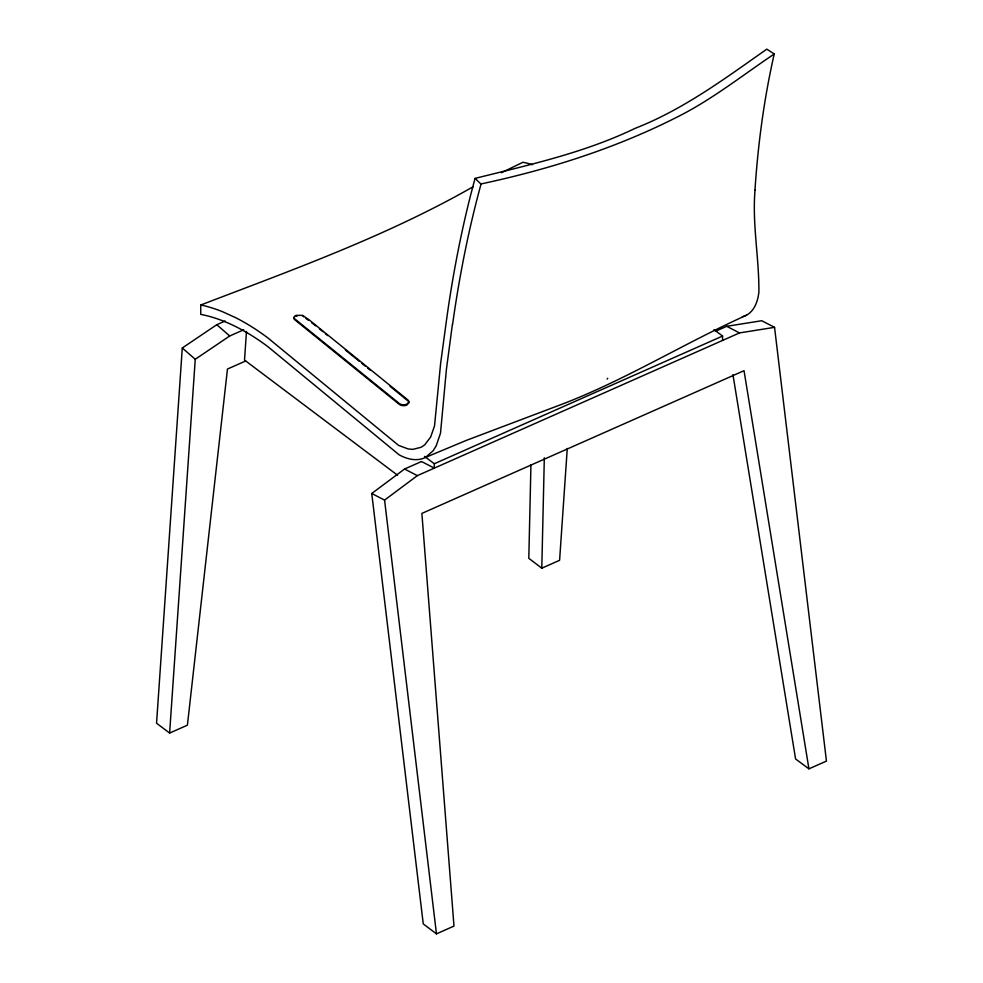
<?xml version="1.0" encoding="UTF-8"?>
<svg xmlns="http://www.w3.org/2000/svg" width="983" height="983" viewBox="0 0 983 983"><rect width="100%" height="100%" fill="white"/><g stroke="black" fill="none" stroke-linecap="round" stroke-linejoin="round"><path stroke-width="1.47" d="M530.943 464.848L528.805 558.319L541.793 568.186L559.597 560.298L567.265 448.469M541.793 568.186L544.324 457.808M755.018 190.186C752.155 224.271 759.195 258.148 758.888 292.135C757.856 300.945 754.711 310.653 746.49 315.224C682.177 344.161 622.165 382.117 555.776 406.569L466.175 440.458L425.43 457.464C416.952 461.727 406.987 459.196 399.098 454.797L267.757 346.544A288.621 143.457 66.1 0 0 200.753 314.388L200.753 305C293.303 269.551 386.872 236.018 473.253 186.672M225.168 320.986L216.764 324.709L182.285 347.994L156.555 723.242L169.617 733.06L187.409 725.184L227.466 369.043L245.676 360.982M169.617 733.06L195.248 359.274L229.727 335.977L243.735 329.772M246.475 331.48L244.521 360.085L397.525 475.207M452.426 324.23L446.429 369.203L440.507 433.184L436.194 445.827L433.147 450.767L425.43 457.464M475.035 178.402L480.896 183.968C549.558 169.322 616.66 148.015 679.265 115.994C713.105 98.755 742.829 75.04 774.285 53.991L766.801 49.15C724.803 78.652 683.259 109.543 635.055 128.38C584.357 152.795 529.296 164.861 475.035 178.402L470.513 195.568A1323.143 613.109 72.4 0 0 446.798 317.927L440.63 363.391L434.523 425.946L430.665 437.005L424.803 444.758L421.191 447.265L412.823 449.366L408.178 448.948L398.582 445.385L267.72 337.796A299.323 148.777 66.1 0 0 235.478 317.595L222.809 311.832A299.323 148.777 66.1 0 0 204.28 305.762L200.753 305M607.15 379.106L607.715 378.283M715.501 331.271L726.707 326.307L761.751 320.728L774.555 327.339L826.445 761.088L808.923 768.841L744.033 370.689L421.879 513.409L453.986 926.084L436.464 933.85L423.255 923.909L371.758 493.491L404.541 469.026L421.351 461.58M436.464 933.85L384.574 500.101L417.357 475.637L739.523 332.918L774.555 327.339M501.441 172.701L522.919 162.269L526.433 163.043A299.323 148.777 66.1 0 1 532.54 164.714M424.533 456.395L434.314 463.755L722.566 336.063L722.566 340.425M742.19 316.809L746.49 315.224M296.129 316.219L297.333 315.85M726.707 326.307L739.523 332.918M421.498 461.519L434.314 468.129L434.314 463.755M404.541 469.026L417.357 475.637M371.758 493.491L384.574 500.101M302.973 316.428L303.624 316.784M305.996 318.504L308.367 320.212M808.923 768.841L795.579 758.962L732.949 374.67M714.002 329.624L722.566 336.063M311.599 322.657L315.703 325.84M319.475 328.9L323.002 331.775M325.361 333.679L327.708 335.596M345.352 349.96L359.471 361.437M361.83 363.354L365.357 366.229M367.703 368.134L370.063 370.05M390.054 386.319L407.712 400.683A5.333 3.035 5.9 0 1 408.768 403.005L406.716 405.094A5.345 3.232 2.1 0 1 399.233 404.32L294.445 319.487A5.357 2.777 -0.2 0 1 294.445 317.362M216.764 324.709L229.727 335.977M182.285 347.994L195.248 359.274M754.969 190.137A1312.452 689.599 59.5 0 1 774.235 53.954M452.585 324.415A1312.452 607.986 72.4 0 1 481.031 184.14M408.658 402.354L406.716 404.222A5.345 3.232 2.1 0 1 399.233 403.448L294.445 318.615A5.357 2.777 -0.2 0 1 296.129 315.346L302.629 315.371L309.559 320.2L407.712 399.811A5.333 3.035 5.9 0 1 408.768 402.133L408.658 402.354"/></g></svg>
